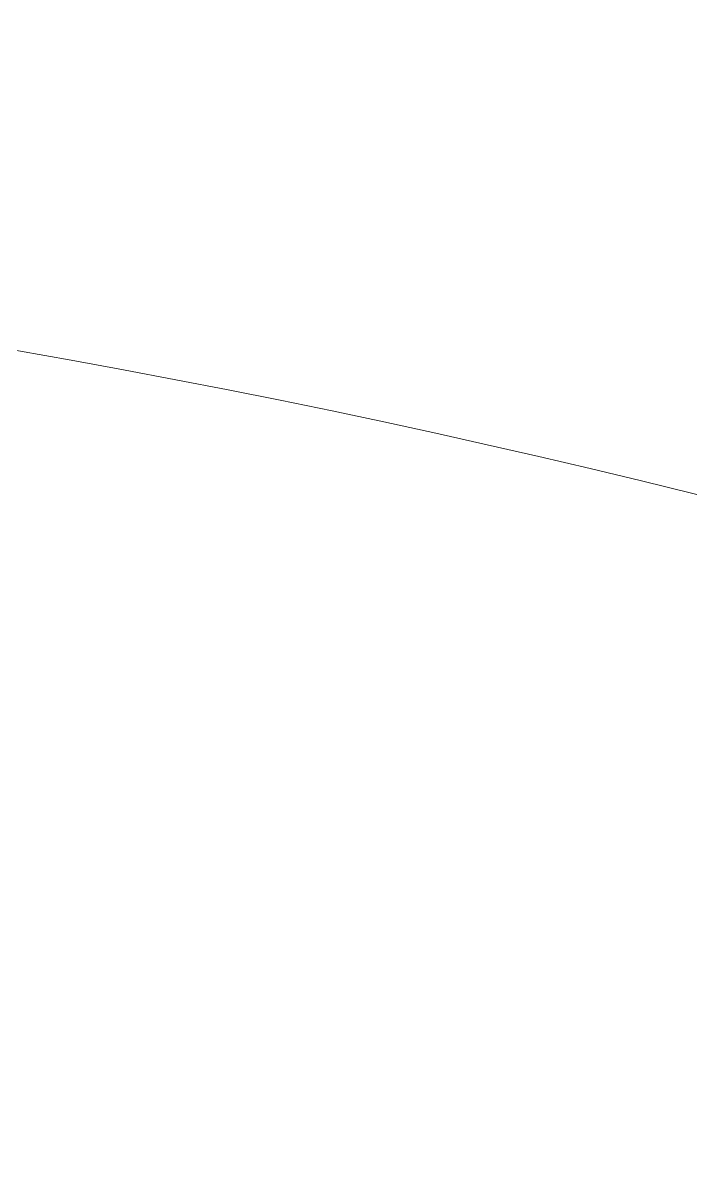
# Model space of a CAD drawing. Extents: x -728 to 2523, y -2539 to -44.
# Drawn here: x 390.205 to 392.999, y -1116.389 to -1111.574 of the extents above; entities that cross this region are included whole.
import ezdxf

# ---------------------------------------------------------------- set-up
doc = ezdxf.new("R2010")
doc.units = 0
doc.header["$MEASUREMENT"] = 0
doc.layers.add('Layer 1', color=7, linetype='Continuous', lineweight=0)

# ---------------------------------------------------------------- blocks, each defined once
blk = doc.blocks.new('Block_1')
at = {"layer": 'Layer 1'}
for points, knots in [([(409.045, -1093.4401), (401.1151, -1084.9401), (390.635, -1080.63), (377.895, -1080.63), (365.3251, -1080.63), (355.025, -1084.9901), (347.275, -1093.6), (339.5851, -1102.15), (335.6849, -1115.0201), (335.6849, -1131.87), (335.6849, -1131.87), (335.6849, -1244.7701), (335.6849, -1244.7701), (335.6849, -1244.7701), (164.3251, -1244.7701), (164.3251, -1244.7701), (164.3251, -1244.7701), (164.3251, -1131.87), (164.3251, -1131.87), (164.3251, -1114.8301), (160.3151, -1101.9), (152.425, -1093.4401), (144.495, -1084.9401), (134.025, -1080.63), (121.285, -1080.63), (108.3351, -1080.63), (97.9349, -1085.0001), (90.375, -1093.62), (82.875, -1102.16), (79.0651, -1115.03), (79.0651, -1131.87), (79.0651, -1131.87), (79.0651, -1447.85), (79.0651, -1447.85), (79.0651, -1464.6901), (82.915, -1477.61), (90.505, -1486.2401), (98.165, -1494.9501), (108.515, -1499.37), (121.285, -1499.37), (133.8451, -1499.37), (144.275, -1495.0101), (152.295, -1486.42), (160.275, -1477.87), (164.3251, -1464.89), (164.3251, -1447.85), (164.3251, -1447.85), (164.3251, -1314.9801), (164.3251, -1314.9801), (164.3251, -1314.9801), (335.6849, -1314.9801), (335.6849, -1314.9801), (335.6849, -1314.9801), (335.6849, -1447.85), (335.6849, -1447.85), (335.6849, -1464.6901), (339.535, -1477.61), (347.125, -1486.2401), (354.775, -1494.9501), (365.135, -1499.37), (377.895, -1499.37), (390.455, -1499.37), (400.885, -1495.0101), (408.905, -1486.42), (416.885, -1477.87), (420.9349, -1464.89), (420.9349, -1447.85), (420.9349, -1447.85), (420.9349, -1131.87), (420.9349, -1131.87), (420.9349, -1114.8301), (416.9349, -1101.9), (409.045, -1093.4401)], [0, 0, 0, 0, 1, 1, 1, 2, 2, 2, 3, 3, 3, 4, 4, 4, 5, 5, 5, 6, 6, 6, 7, 7, 7, 8, 8, 8, 9, 9, 9, 10, 10, 10, 11, 11, 11, 12, 12, 12, 13, 13, 13, 14, 14, 14, 15, 15, 15, 16, 16, 16, 17, 17, 17, 18, 18, 18, 19, 19, 19, 20, 20, 20, 21, 21, 21, 22, 22, 22, 23, 23, 23, 24, 24, 24, 24]), ([(406.1151, -1096.16), (411.5632, -1102.0103), (414.9679, -1110.3422), (416.2959, -1121.0044), (415.9367, -1120.6083), (415.574, -1120.2148), (415.1999, -1119.8306), (407.9443, -1112.7666), (398.5756, -1108.3599), (388.1066, -1107.1396), (390.0607, -1101.6831), (391.1131, -1096.0458), (390.665, -1090.1655), (394.8727, -1090.7742), (398.9274, -1091.7439), (402.8121, -1093.0442), (403.9612, -1094.0046), (405.0666, -1095.0366), (406.1151, -1096.16)], [0, 0, 0, 0, 1, 1, 1, 2, 2, 2, 3, 3, 3, 4, 4, 4, 5, 5, 5, 6, 6, 6, 6]), ([(416.9349, -1131.87), (416.9349, -1131.87), (416.9349, -1152.0054), (416.9349, -1152.0054), (414.9769, -1153.0936), (413.0383, -1154.2505), (411.1171, -1155.4504), (411.8727, -1146.6879), (409.5472, -1137.895), (404.0284, -1131.0021), (397.1353, -1125.4832), (388.3428, -1123.1576), (379.5803, -1123.9133), (381.9442, -1120.1285), (384.1466, -1116.2778), (385.9695, -1112.3396), (386.1138, -1112.3726), (386.2275, -1112.4457), (386.386, -1112.4586), (396.0791, -1113.2491), (404.6492, -1117.2961), (411.2705, -1123.7601), (413.4401, -1125.9824), (415.33, -1128.429), (416.9232, -1131.0593), (416.9254, -1131.3315), (416.9349, -1131.5955), (416.9349, -1131.87)], [0, 0, 0, 0, 1, 1, 1, 2, 2, 2, 3, 3, 3, 4, 4, 4, 5, 5, 5, 6, 6, 6, 7, 7, 7, 8, 8, 8, 9, 9, 9, 9])]:
    blk.add_open_spline(points, degree=3, knots=knots, dxfattribs=at)

msp = doc.modelspace()

# ---------------------------------------------------------------- block references
at = {"layer": 'Layer 1'}
msp.add_blockref('Block_1', (0, 0), dxfattribs=at)

doc.saveas('drawing.dxf')
